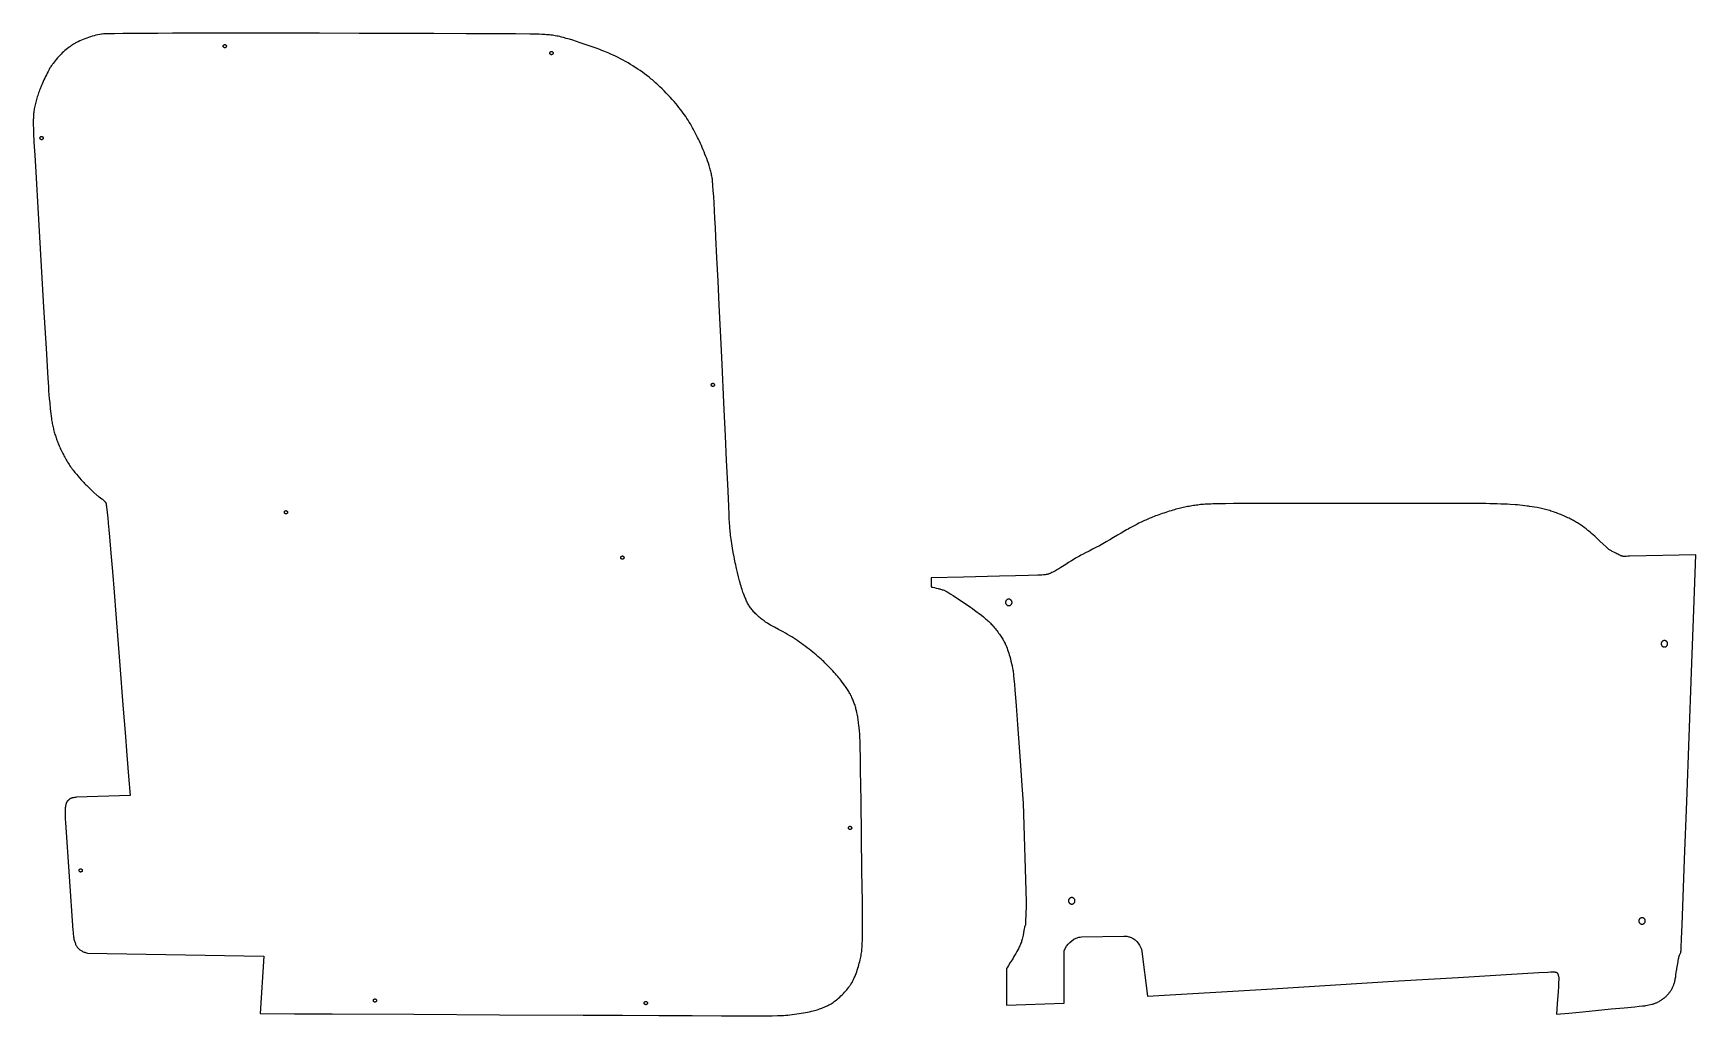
# Model space of a CAD drawing. Extents: x 100 to 8621, y -7991 to 8.
# Drawn here: x 5955 to 8022, y -6459 to -5238 of the extents above; entities that cross this region are included whole.
import ezdxf

# ---------------------------------------------------------------- set-up
doc = ezdxf.new("R2010")
doc.units = 0
doc.layers.add('Default_Layer', color=1, linetype='CONTINUOUS')

msp = doc.modelspace()

# ---------------------------------------------------------------- linework, layer by layer
at = {"layer": 'Default_Layer'}
for points in [[(5995.4, -6218.9), (6004.7, -6353.2), (6004.8, -6354.9), (6004.9, -6356.6), (6005.1, -6358.2), (6005.3, -6359.7), (6005.5, -6361.2), (6005.7, -6362.5), (6006, -6363.9), (6006.3, -6365.1), (6006.6, -6366.3), (6006.9, -6367.5), (6007.3, -6368.5), (6007.7, -6369.6), (6008.1, -6370.5), (6008.5, -6371.5), (6009, -6372.3), (6009.5, -6373.2), (6010.1, -6373.9), (6010.7, -6374.7), (6011.3, -6375.4), (6011.9, -6376), (6012.6, -6376.6), (6013.3, -6377.2), (6014.1, -6377.7), (6014.9, -6378.3), (6015.7, -6378.7), (6016.6, -6379.2), (6017.5, -6379.6), (6018.5, -6380), (6019.5, -6380.3), (6020.5, -6380.7), (6021.6, -6381), (6022.7, -6381.3), (6242, -6385.3), (6237.3, -6456.5), (6280.1, -6456.7), (6326.9, -6456.9), (6428.5, -6457.4), (6534.8, -6457.9), (6638.7, -6458.5), (6687.6, -6458.7), (6733.1, -6458.9), (6774.5, -6459.1), (6810.9, -6459.2), (6841.3, -6459.2), (6853.9, -6459.2), (6864.8, -6459.2), (6873.7, -6459.2), (6880.6, -6459.1), (6885.3, -6459.1), (6886.8, -6459), (6887.8, -6459), (6890.4, -6458.7), (6893.1, -6458.5), (6895.8, -6458.2), (6898.7, -6457.8), (6901.5, -6457.4), (6904.4, -6457), (6907.2, -6456.6), (6910, -6456.1), (6912.7, -6455.6), (6915.4, -6455.2), (6917.9, -6454.7), (6920.3, -6454.2), (6922.5, -6453.7), (6924.6, -6453.2), (6926.4, -6452.7), (6928.1, -6452.2), (6929.6, -6451.8), (6931.1, -6451.3), (6932.6, -6450.8), (6934.1, -6450.2), (6935.6, -6449.7), (6937, -6449.1), (6938.5, -6448.5), (6940, -6447.9), (6941.4, -6447.2), (6942.8, -6446.5), (6944.2, -6445.8), (6945.6, -6445.1), (6947, -6444.3), (6948.4, -6443.4), (6949.7, -6442.6), (6951, -6441.7), (6952.3, -6440.7), (6953.6, -6439.6), (6955, -6438.5), (6956.4, -6437.3), (6957.9, -6436), (6959.3, -6434.6), (6960.8, -6433.1), (6962.3, -6431.7), (6963.7, -6430.1), (6965.1, -6428.5), (6966.5, -6426.9), (6967.8, -6425.3), (6969.1, -6423.6), (6969.7, -6422.8), (6970.3, -6421.9), (6970.9, -6421.1), (6971.5, -6420.2), (6972, -6419.4), (6972.6, -6418.5), (6973.1, -6417.7), (6973.6, -6416.8), (6974.1, -6415.9), (6974.5, -6414.9), (6975, -6414), (6975.5, -6413), (6975.9, -6412), (6976.4, -6410.9), (6977.2, -6408.9), (6978.1, -6406.7), (6978.9, -6404.5), (6979.6, -6402.4), (6980.3, -6400.2), (6981, -6398), (6981.6, -6395.9), (6982.1, -6393.8), (6982.7, -6391.7), (6983.1, -6389.8), (6983.6, -6387.9), (6984, -6386.2), (6984.3, -6384.5), (6984.6, -6382.8), (6984.8, -6381.1), (6985.1, -6379.3), (6985.3, -6377.6), (6985.4, -6375.9), (6985.6, -6374.2), (6985.7, -6372.4), (6985.8, -6370.7), (6985.8, -6369), (6986, -6365.5), (6986.2, -6358.6), (6986.2, -6357.1), (6986.2, -6354.4), (6986.1, -6345.8), (6986, -6333.3), (6985.9, -6317.6), (6985.4, -6279.2), (6984.9, -6235.7), (6984.3, -6192.1), (6983.7, -6153.7), (6983.4, -6138), (6983.2, -6125.5), (6983, -6116.8), (6982.9, -6114.1), (6982.9, -6112.6), (6982.6, -6109), (6982.3, -6105.2), (6982, -6101.4), (6981.6, -6097.6), (6981.3, -6095.8), (6981.1, -6094), (6980.9, -6092.2), (6980.6, -6090.5), (6980.4, -6088.8), (6980.1, -6087.3), (6979.8, -6085.8), (6979.6, -6084.4), (6979, -6081.7), (6978.3, -6079), (6977.9, -6077.7), (6977.6, -6076.3), (6977.2, -6075), (6976.8, -6073.7), (6976.4, -6072.4), (6975.9, -6071.1), (6975.5, -6069.8), (6975, -6068.5), (6974.5, -6067.2), (6974, -6065.9), (6973.4, -6064.6), (6972.9, -6063.4), (6972.3, -6062.1), (6971.6, -6060.9), (6971, -6059.6), (6970.3, -6058.4), (6969.6, -6057.2), (6968.9, -6056), (6968.2, -6054.8), (6967.5, -6053.6), (6966.7, -6052.4), (6965.9, -6051.2), (6965.1, -6050), (6964.3, -6048.9), (6962.6, -6046.6), (6961, -6044.3), (6960, -6043.1), (6959, -6041.8), (6957.9, -6040.4), (6956.6, -6038.9), (6955.3, -6037.3), (6953.9, -6035.7), (6952.4, -6034), (6950.8, -6032.3), (6949.3, -6030.5), (6947.7, -6028.8), (6946, -6027.1), (6944.4, -6025.3), (6942.7, -6023.6), (6941.1, -6022), (6939.4, -6020.4), (6937.9, -6018.9), (6936.2, -6017.4), (6934.5, -6015.8), (6932.6, -6014.2), (6930.6, -6012.5), (6928.6, -6010.7), (6926.4, -6009), (6924.2, -6007.1), (6921.9, -6005.3), (6919.6, -6003.5), (6917.3, -6001.7), (6914.9, -5999.9), (6912.5, -5998.1), (6910.2, -5996.3), (6907.8, -5994.6), (6905.5, -5993), (6903.2, -5991.4), (6902, -5990.6), (6900.8, -5989.8), (6899.6, -5989), (6898.3, -5988.3), (6895.6, -5986.7), (6892.9, -5985.1), (6890.2, -5983.6), (6887.4, -5982), (6881.8, -5979), (6876.6, -5976.2), (6874.1, -5974.9), (6871.8, -5973.6), (6869.7, -5972.4), (6867.8, -5971.3), (6867, -5970.8), (6866.2, -5970.3), (6865.5, -5969.8), (6864.9, -5969.3), (6863.7, -5968.4), (6862.5, -5967.5), (6861.3, -5966.6), (6860.1, -5965.6), (6858.9, -5964.6), (6857.7, -5963.6), (6856.5, -5962.5), (6855.4, -5961.5), (6854.3, -5960.5), (6853.2, -5959.4), (6852.2, -5958.3), (6851.2, -5957.3), (6850.2, -5956.2), (6849.3, -5955.1), (6848.4, -5954), (6847.6, -5953), (6846.8, -5951.9), (6846, -5950.8), (6845.3, -5949.7), (6844.6, -5948.6), (6844, -5947.4), (6843.3, -5946.2), (6842.7, -5945.1), (6842.1, -5943.9), (6841.5, -5942.7), (6841, -5941.5), (6840.5, -5940.2), (6839.9, -5939), (6838.9, -5936.5), (6838, -5934.1), (6837.5, -5932.7), (6836.9, -5931.1), (6836.4, -5929.4), (6835.8, -5927.4), (6835.2, -5925.3), (6834.5, -5923.1), (6833.9, -5920.8), (6833.2, -5918.4), (6831.9, -5913.4), (6830.7, -5908.3), (6829.5, -5903.3), (6829, -5900.9), (6828.5, -5898.6), (6828, -5896.3), (6827.5, -5893.9), (6827, -5891.3), (6826.5, -5888.7), (6825.5, -5883.3), (6824.5, -5877.7), (6823.7, -5872.2), (6823.2, -5869.5), (6822.9, -5866.9), (6822.5, -5864.4), (6822.2, -5862), (6821.9, -5859.7), (6821.7, -5857.6), (6821.5, -5855.6), (6821.3, -5853.6), (6821.1, -5851.5), (6821, -5849.5), (6820.8, -5847.5), (6820.7, -5845.4), (6820.5, -5841.4), (6820.2, -5833.2), (6820.1, -5829.2), (6819.9, -5825.1), (6818.5, -5798.3), (6817.1, -5769.1), (6815.6, -5738.2), (6814.1, -5706.1), (6811.1, -5640.3), (6809.6, -5607.6), (6808.1, -5575.9), (6806.6, -5545.5), (6805.2, -5517.1), (6803.9, -5491.1), (6803.3, -5479.3), (6802.7, -5468.2), (6802.1, -5458), (6801.6, -5448.8), (6801.1, -5440.6), (6800.6, -5433.4), (6800.2, -5427.4), (6800, -5424.9), (6799.8, -5422.7), (6799.6, -5420.7), (6799.5, -5419.2), (6799.3, -5417.9), (6799.2, -5417), (6798.9, -5415.5), (6798.5, -5414.1), (6798.2, -5412.6), (6797.9, -5411.1), (6797.5, -5409.7), (6797.1, -5408.2), (6796.7, -5406.7), (6796.3, -5405.3), (6795.4, -5402.3), (6794.5, -5399.4), (6793.5, -5396.5), (6792.4, -5393.6), (6791.4, -5390.8), (6790.3, -5388), (6789.2, -5385.2), (6788, -5382.5), (6786.9, -5379.8), (6785.8, -5377.2), (6784.6, -5374.6), (6783.5, -5372.1), (6782.3, -5369.6), (6781.1, -5367.2), (6779.9, -5364.8), (6778.7, -5362.4), (6777.4, -5359.9), (6776.2, -5357.6), (6774.8, -5355.2), (6773.5, -5352.8), (6772.1, -5350.5), (6770.7, -5348.2), (6769.3, -5345.9), (6767.8, -5343.6), (6766.3, -5341.3), (6764.7, -5339.1), (6763.2, -5336.9), (6761.6, -5334.7), (6759.9, -5332.5), (6758, -5330.1), (6756, -5327.7), (6754, -5325.2), (6751.8, -5322.7), (6749.5, -5320), (6747.1, -5317.4), (6744.6, -5314.7), (6742.1, -5312.1), (6739.5, -5309.4), (6736.9, -5306.8), (6734.3, -5304.2), (6732.9, -5303), (6731.6, -5301.7), (6730.3, -5300.5), (6728.9, -5299.3), (6727.6, -5298.1), (6726.2, -5296.9), (6724.9, -5295.8), (6723.6, -5294.7), (6720.9, -5292.5), (6718.1, -5290.4), (6715.3, -5288.3), (6712.5, -5286.3), (6709.6, -5284.2), (6706.7, -5282.3), (6703.7, -5280.3), (6700.8, -5278.4), (6697.7, -5276.6), (6694.7, -5274.7), (6691.6, -5273), (6688.5, -5271.3), (6685.4, -5269.6), (6682.3, -5267.9), (6679.1, -5266.3), (6676, -5264.8), (6674.3, -5264), (6672.5, -5263.2), (6670.6, -5262.4), (6668.7, -5261.6), (6666.6, -5260.7), (6664.4, -5259.9), (6662.1, -5259), (6659.8, -5258.1), (6655, -5256.3), (6650.1, -5254.6), (6645.1, -5252.8), (6640.1, -5251.1), (6635.2, -5249.5), (6630.4, -5248), (6625.9, -5246.5), (6621.7, -5245.2), (6617.9, -5244.1), (6614.6, -5243.2), (6611.8, -5242.4), (6610.6, -5242.1), (6609.7, -5241.9), (6607.9, -5241.5), (6606.1, -5241.2), (6604.2, -5240.9), (6602.4, -5240.6), (6600.6, -5240.3), (6598.8, -5240.1), (6596.9, -5239.9), (6595.1, -5239.7), (6593.3, -5239.6), (6591.4, -5239.4), (6587.7, -5239.2), (6584, -5239), (6580.4, -5238.8), (6578, -5238.8), (6572.8, -5238.7), (6554.8, -5238.6), (6527.9, -5238.4), (6493.6, -5238.3), (6453.2, -5238.1), (6408.4, -5238), (6360.6, -5237.9), (6311.2, -5237.8), (6261.8, -5237.7), (6213.9, -5237.7), (6169, -5237.7), (6148.1, -5237.8), (6128.4, -5237.8), (6110.3, -5237.9), (6093.8, -5238), (6079.2, -5238.1), (6066.6, -5238.2), (6056.2, -5238.3), (6051.9, -5238.4), (6048.2, -5238.4), (6045.2, -5238.5), (6042.9, -5238.6), (6041.2, -5238.7), (6040.6, -5238.8), (6040.3, -5238.8), (6038, -5239.2), (6035.7, -5239.7), (6033.3, -5240.3), (6031, -5240.8), (6028.7, -5241.5), (6026.4, -5242.2), (6024.1, -5242.9), (6021.9, -5243.7), (6019.6, -5244.5), (6017.4, -5245.4), (6015.3, -5246.3), (6013.2, -5247.3), (6011.1, -5248.3), (6010.1, -5248.8), (6009.1, -5249.3), (6008.1, -5249.8), (6007.1, -5250.4), (6006.2, -5250.9), (6005.3, -5251.5), (6004.3, -5252.1), (6003.4, -5252.7), (6002.5, -5253.3), (6001.6, -5253.9), (6000.7, -5254.5), (5999.9, -5255.2), (5998.1, -5256.5), (5996.4, -5257.8), (5994.8, -5259.3), (5993.1, -5260.7), (5991.5, -5262.2), (5990, -5263.7), (5988.4, -5265.3), (5986.9, -5266.9), (5985.5, -5268.5), (5984, -5270.2), (5982.7, -5271.9), (5981.3, -5273.6), (5980, -5275.3), (5979.3, -5276.2), (5978.7, -5277.1), (5978.1, -5278), (5977.4, -5279), (5976.8, -5280), (5976.2, -5280.9), (5975, -5283), (5973.9, -5285.1), (5972.7, -5287.2), (5971.7, -5289.3), (5970.6, -5291.5), (5969.6, -5293.6), (5968.7, -5295.7), (5967.7, -5297.8), (5966.9, -5299.8), (5966.1, -5301.7), (5965.3, -5303.6), (5964, -5307), (5963.3, -5308.6), (5962.7, -5310.2), (5962.1, -5311.9), (5961.5, -5313.5), (5961, -5315.2), (5960.4, -5316.9), (5959.9, -5318.6), (5959.4, -5320.2), (5958.9, -5321.9), (5958.5, -5323.6), (5958, -5325.2), (5957.6, -5326.9), (5957.3, -5328.5), (5956.9, -5330.1), (5956.6, -5331.6), (5956.4, -5333.1), (5956.2, -5334.6), (5956, -5336.1), (5955.8, -5337.6), (5955.7, -5339.1), (5955.6, -5340.6), (5955.5, -5342.1), (5955.5, -5343.6), (5955.4, -5345.1), (5955.4, -5348.1), (5955.4, -5351.1), (5955.5, -5357.1), (5955.5, -5358.7), (5955.7, -5362), (5956.3, -5373.1), (5957.2, -5389.5), (5958.4, -5410.3), (5961.4, -5461.7), (5964.8, -5520.1), (5968.3, -5578.4), (5971.3, -5629.6), (5973.6, -5666.5), (5974.2, -5677.4), (5974.5, -5682.1), (5974.9, -5687.1), (5975.3, -5692.1), (5975.8, -5697), (5976, -5699.5), (5976.3, -5702), (5976.6, -5704.6), (5976.9, -5707.4), (5977.2, -5710.4), (5977.6, -5713.6), (5978, -5716.7), (5978.2, -5718.3), (5978.5, -5719.9), (5978.8, -5721.5), (5979, -5723.1), (5979.3, -5724.6), (5979.7, -5726.1), (5980, -5727.6), (5980.4, -5729), (5980.7, -5730.5), (5981.1, -5732), (5981.5, -5733.5), (5982, -5734.9), (5982.4, -5736.4), (5982.9, -5737.9), (5983.3, -5739.3), (5983.8, -5740.8), (5984.3, -5742.3), (5984.8, -5743.7), (5985.4, -5745.1), (5985.9, -5746.6), (5986.5, -5748), (5987.1, -5749.4), (5987.7, -5750.8), (5988.3, -5752.3), (5989, -5753.8), (5989.7, -5755.3), (5990.4, -5756.9), (5991.2, -5758.5), (5992, -5760.1), (5992.8, -5761.6), (5993.6, -5763.2), (5994.5, -5764.8), (5995.3, -5766.4), (5996.2, -5768), (5997.1, -5769.5), (5998, -5771), (5999, -5772.5), (5999.9, -5773.9), (6000.9, -5775.4), (6001.8, -5776.8), (6002.9, -5778.2), (6003.9, -5779.6), (6005, -5781), (6006.1, -5782.4), (6007.2, -5783.8), (6008.3, -5785.2), (6009.4, -5786.5), (6010.6, -5787.8), (6012.8, -5790.4), (6015, -5792.8), (6017, -5795.1), (6018.1, -5796.3), (6019.2, -5797.4), (6020.3, -5798.6), (6021.5, -5799.7), (6023.9, -5802.1), (6026.3, -5804.3), (6028.6, -5806.5), (6030.7, -5808.5), (6034.3, -5811.8), (6035, -5812.4), (6035.7, -5813), (6036.5, -5813.6), (6037.3, -5814.2), (6039, -5815.4), (6040.6, -5816.5), (6041.4, -5817.1), (6042.1, -5817.7), (6042.9, -5818.4), (6043.6, -5819), (6043.9, -5819.4), (6044.2, -5819.7), (6044.5, -5820.1), (6044.8, -5820.5), (6045.1, -5820.9), (6045.3, -5821.3), (6045.6, -5821.7), (6045.8, -5822.1), (6045.9, -5822.3), (6045.9, -5822.5), (6046.1, -5823.2), (6046.2, -5824.3), (6046.4, -5825.6), (6046.6, -5827.3), (6046.8, -5829.3), (6047.4, -5834.1), (6047.9, -5840), (6048.6, -5847), (6049.3, -5854.9), (6050.1, -5863.8), (6051.8, -5884), (6053.7, -5907.1), (6055.8, -5932.7), (6057.9, -5960), (6062.6, -6018.4), (6067.3, -6078.1), (6069.6, -6107.2), (6071.8, -6135.1), (6073.9, -6161.3), (6075.9, -6185.3), (6009, -6187.5), (6007.7, -6187.7), (6006.5, -6187.9), (6005.3, -6188.1), (6004.2, -6188.4), (6003.7, -6188.5), (6003.2, -6188.7), (6002.7, -6188.9), (6002.3, -6189.1), (6001.8, -6189.2), (6001.4, -6189.5), (6001, -6189.7), (6000.6, -6189.9), (6000.2, -6190.2), (5999.9, -6190.4), (5999.5, -6190.7), (5999.2, -6191), (5998.9, -6191.3), (5998.6, -6191.6), (5998.3, -6191.9), (5998, -6192.2), (5997.7, -6192.6), (5997.5, -6192.9), (5997.3, -6193.3), (5997, -6193.7), (5996.8, -6194.1), (5996.6, -6194.5), (5996.5, -6194.9), (5996.3, -6195.4), (5996.1, -6195.8), (5996, -6196.3), (5995.7, -6197.3), (5995.5, -6198.4), (5995.3, -6199.5), (5995.2, -6200.7), (5995.1, -6202), (5995, -6203.3), (5994.9, -6204.8), (5994.9, -6206.2), (5994.9, -6207.8), (5995, -6209.4), (5995, -6211.2), (5995.2, -6214.8), (5995.4, -6218.9)], [(6195.5, -5253.8), (6195.5, -5254), (6195.4, -5254.2), (6195.4, -5254.4), (6195.3, -5254.6), (6195.2, -5254.8), (6195.1, -5254.9), (6195, -5255.1), (6194.9, -5255.2), (6194.8, -5255.3), (6194.6, -5255.5), (6194.4, -5255.6), (6194.3, -5255.6), (6194.1, -5255.7), (6193.9, -5255.8), (6193.7, -5255.8), (6193.5, -5255.8), (6193.3, -5255.8), (6193.1, -5255.8), (6192.9, -5255.7), (6192.7, -5255.6), (6192.5, -5255.6), (6192.4, -5255.5), (6192.2, -5255.3), (6192.1, -5255.2), (6191.9, -5255.1), (6191.8, -5254.9), (6191.7, -5254.8), (6191.6, -5254.6), (6191.6, -5254.4), (6191.5, -5254.2), (6191.5, -5254), (6191.5, -5253.8), (6191.5, -5253.6), (6191.5, -5253.4), (6191.6, -5253.2), (6191.6, -5253), (6191.7, -5252.8), (6191.8, -5252.7), (6191.9, -5252.5), (6192.1, -5252.4), (6192.2, -5252.3), (6192.4, -5252.1), (6192.5, -5252), (6192.7, -5252), (6192.9, -5251.9), (6193.1, -5251.8), (6193.3, -5251.8), (6193.5, -5251.8), (6193.7, -5251.8), (6193.9, -5251.8), (6194.1, -5251.9), (6194.3, -5252), (6194.4, -5252), (6194.6, -5252.1), (6194.8, -5252.3), (6194.9, -5252.4), (6195, -5252.5), (6195.1, -5252.7), (6195.2, -5252.8), (6195.3, -5253), (6195.4, -5253.2), (6195.4, -5253.4), (6195.5, -5253.6), (6195.5, -5253.8)], [(6195.5, -5253.8), (6195.5, -5254), (6195.4, -5254.2), (6195.4, -5254.4), (6195.3, -5254.6), (6195.2, -5254.8), (6195.1, -5254.9), (6195, -5255.1), (6194.9, -5255.2), (6194.8, -5255.3), (6194.6, -5255.5), (6194.4, -5255.6), (6194.3, -5255.6), (6194.1, -5255.7), (6193.9, -5255.8), (6193.7, -5255.8), (6193.5, -5255.8), (6193.3, -5255.8), (6193.1, -5255.8), (6192.9, -5255.7), (6192.7, -5255.6), (6192.5, -5255.6), (6192.4, -5255.5), (6192.2, -5255.3), (6192.1, -5255.2), (6191.9, -5255.1), (6191.8, -5254.9), (6191.7, -5254.8), (6191.6, -5254.6), (6191.6, -5254.4), (6191.5, -5254.2), (6191.5, -5254), (6191.5, -5253.8), (6191.5, -5253.6), (6191.5, -5253.4), (6191.6, -5253.2), (6191.6, -5253), (6191.7, -5252.8), (6191.8, -5252.7), (6191.9, -5252.5), (6192.1, -5252.4), (6192.2, -5252.3), (6192.4, -5252.1), (6192.5, -5252), (6192.7, -5252), (6192.9, -5251.9), (6193.1, -5251.8), (6193.3, -5251.8), (6193.5, -5251.8), (6193.7, -5251.8), (6193.9, -5251.8), (6194.1, -5251.9), (6194.3, -5252), (6194.4, -5252), (6194.6, -5252.1), (6194.8, -5252.3), (6194.9, -5252.4), (6195, -5252.5), (6195.1, -5252.7), (6195.2, -5252.8), (6195.3, -5253), (6195.4, -5253.2), (6195.4, -5253.4), (6195.5, -5253.6), (6195.5, -5253.8)], [(6195.5, -5253.8), (6195.5, -5254), (6195.4, -5254.2), (6195.4, -5254.4), (6195.3, -5254.6), (6195.2, -5254.8), (6195.1, -5254.9), (6195, -5255.1), (6194.9, -5255.2), (6194.8, -5255.3), (6194.6, -5255.5), (6194.4, -5255.6), (6194.3, -5255.6), (6194.1, -5255.7), (6193.9, -5255.8), (6193.7, -5255.8), (6193.5, -5255.8), (6193.3, -5255.8), (6193.1, -5255.8), (6192.9, -5255.7), (6192.7, -5255.6), (6192.5, -5255.6), (6192.4, -5255.5), (6192.2, -5255.3), (6192.1, -5255.2), (6191.9, -5255.1), (6191.8, -5254.9), (6191.7, -5254.8), (6191.6, -5254.6), (6191.6, -5254.4), (6191.5, -5254.2), (6191.5, -5254), (6191.5, -5253.8), (6191.5, -5253.6), (6191.5, -5253.4), (6191.6, -5253.2), (6191.6, -5253), (6191.7, -5252.8), (6191.8, -5252.7), (6191.9, -5252.5), (6192.1, -5252.4), (6192.2, -5252.3), (6192.4, -5252.1), (6192.5, -5252), (6192.7, -5252), (6192.9, -5251.9), (6193.1, -5251.8), (6193.3, -5251.8), (6193.5, -5251.8), (6193.7, -5251.8), (6193.9, -5251.8), (6194.1, -5251.9), (6194.3, -5252), (6194.4, -5252), (6194.6, -5252.1), (6194.8, -5252.3), (6194.9, -5252.4), (6195, -5252.5), (6195.1, -5252.7), (6195.2, -5252.8), (6195.3, -5253), (6195.4, -5253.2), (6195.4, -5253.4), (6195.5, -5253.6), (6195.5, -5253.8)], [(6601.5, -5262.4), (6601.5, -5262.6), (6601.4, -5262.8), (6601.4, -5263), (6601.3, -5263.2), (6601.2, -5263.4), (6601.1, -5263.5), (6601, -5263.7), (6600.9, -5263.8), (6600.7, -5263.9), (6600.6, -5264.1), (6600.4, -5264.2), (6600.2, -5264.2), (6600.1, -5264.3), (6599.9, -5264.4), (6599.7, -5264.4), (6599.5, -5264.4), (6599.3, -5264.4), (6599.1, -5264.4), (6598.9, -5264.3), (6598.7, -5264.2), (6598.5, -5264.2), (6598.3, -5264.1), (6598.2, -5263.9), (6598, -5263.8), (6597.9, -5263.7), (6597.8, -5263.5), (6597.7, -5263.4), (6597.6, -5263.2), (6597.6, -5263), (6597.5, -5262.8), (6597.5, -5262.6), (6597.5, -5262.4), (6597.5, -5262.2), (6597.5, -5262), (6597.6, -5261.8), (6597.6, -5261.6), (6597.7, -5261.4), (6597.8, -5261.3), (6597.9, -5261.1), (6598, -5261), (6598.2, -5260.9), (6598.3, -5260.7), (6598.5, -5260.6), (6598.7, -5260.6), (6598.9, -5260.5), (6599.1, -5260.4), (6599.3, -5260.4), (6599.5, -5260.4), (6599.7, -5260.4), (6599.9, -5260.4), (6600.1, -5260.5), (6600.2, -5260.6), (6600.4, -5260.6), (6600.6, -5260.7), (6600.7, -5260.9), (6600.9, -5261), (6601, -5261.1), (6601.1, -5261.3), (6601.2, -5261.4), (6601.3, -5261.6), (6601.4, -5261.8), (6601.4, -5262), (6601.5, -5262.2), (6601.5, -5262.4)], [(6601.5, -5262.4), (6601.5, -5262.6), (6601.4, -5262.8), (6601.4, -5263), (6601.3, -5263.2), (6601.2, -5263.4), (6601.1, -5263.5), (6601, -5263.7), (6600.9, -5263.8), (6600.7, -5263.9), (6600.6, -5264.1), (6600.4, -5264.2), (6600.2, -5264.2), (6600.1, -5264.3), (6599.9, -5264.4), (6599.7, -5264.4), (6599.5, -5264.4), (6599.3, -5264.4), (6599.1, -5264.4), (6598.9, -5264.3), (6598.7, -5264.2), (6598.5, -5264.2), (6598.3, -5264.1), (6598.2, -5263.9), (6598, -5263.8), (6597.9, -5263.7), (6597.8, -5263.5), (6597.7, -5263.4), (6597.6, -5263.2), (6597.6, -5263), (6597.5, -5262.8), (6597.5, -5262.6), (6597.5, -5262.4), (6597.5, -5262.2), (6597.5, -5262), (6597.6, -5261.8), (6597.6, -5261.6), (6597.7, -5261.4), (6597.8, -5261.3), (6597.9, -5261.1), (6598, -5261), (6598.2, -5260.9), (6598.3, -5260.7), (6598.5, -5260.6), (6598.7, -5260.6), (6598.9, -5260.5), (6599.1, -5260.4), (6599.3, -5260.4), (6599.5, -5260.4), (6599.7, -5260.4), (6599.9, -5260.4), (6600.1, -5260.5), (6600.2, -5260.6), (6600.4, -5260.6), (6600.6, -5260.7), (6600.7, -5260.9), (6600.9, -5261), (6601, -5261.1), (6601.1, -5261.3), (6601.2, -5261.4), (6601.3, -5261.6), (6601.4, -5261.8), (6601.4, -5262), (6601.5, -5262.2), (6601.5, -5262.4)], [(6601.5, -5262.4), (6601.5, -5262.6), (6601.4, -5262.8), (6601.4, -5263), (6601.3, -5263.2), (6601.2, -5263.4), (6601.1, -5263.5), (6601, -5263.7), (6600.9, -5263.8), (6600.7, -5263.9), (6600.6, -5264.1), (6600.4, -5264.2), (6600.2, -5264.2), (6600.1, -5264.3), (6599.9, -5264.4), (6599.7, -5264.4), (6599.5, -5264.4), (6599.3, -5264.4), (6599.1, -5264.4), (6598.9, -5264.3), (6598.7, -5264.2), (6598.5, -5264.2), (6598.3, -5264.1), (6598.2, -5263.9), (6598, -5263.8), (6597.9, -5263.7), (6597.8, -5263.5), (6597.7, -5263.4), (6597.6, -5263.2), (6597.6, -5263), (6597.5, -5262.8), (6597.5, -5262.6), (6597.5, -5262.4), (6597.5, -5262.2), (6597.5, -5262), (6597.6, -5261.8), (6597.6, -5261.6), (6597.7, -5261.4), (6597.8, -5261.3), (6597.9, -5261.1), (6598, -5261), (6598.2, -5260.9), (6598.3, -5260.7), (6598.5, -5260.6), (6598.7, -5260.6), (6598.9, -5260.5), (6599.1, -5260.4), (6599.3, -5260.4), (6599.5, -5260.4), (6599.7, -5260.4), (6599.9, -5260.4), (6600.1, -5260.5), (6600.2, -5260.6), (6600.4, -5260.6), (6600.6, -5260.7), (6600.7, -5260.9), (6600.9, -5261), (6601, -5261.1), (6601.1, -5261.3), (6601.2, -5261.4), (6601.3, -5261.6), (6601.4, -5261.8), (6601.4, -5262), (6601.5, -5262.2), (6601.5, -5262.4)], [(5967.7, -5368.1), (5967.7, -5368.3), (5967.7, -5368.5), (5967.6, -5368.7), (5967.6, -5368.9), (5967.5, -5369.1), (5967.4, -5369.2), (5967.3, -5369.4), (5967.1, -5369.5), (5967, -5369.6), (5966.8, -5369.8), (5966.7, -5369.9), (5966.5, -5369.9), (5966.3, -5370), (5966.1, -5370.1), (5965.9, -5370.1), (5965.7, -5370.1), (5965.5, -5370.1), (5965.3, -5370.1), (5965.1, -5370), (5964.9, -5369.9), (5964.8, -5369.9), (5964.6, -5369.8), (5964.4, -5369.6), (5964.3, -5369.5), (5964.2, -5369.4), (5964.1, -5369.2), (5964, -5369.1), (5963.9, -5368.9), (5963.8, -5368.7), (5963.8, -5368.5), (5963.7, -5368.3), (5963.7, -5368.1), (5963.7, -5367.9), (5963.8, -5367.7), (5963.8, -5367.5), (5963.9, -5367.3), (5964, -5367.1), (5964.1, -5367), (5964.2, -5366.8), (5964.3, -5366.7), (5964.4, -5366.6), (5964.6, -5366.4), (5964.8, -5366.3), (5964.9, -5366.3), (5965.1, -5366.2), (5965.3, -5366.1), (5965.5, -5366.1), (5965.7, -5366.1), (5965.9, -5366.1), (5966.1, -5366.1), (5966.3, -5366.2), (5966.5, -5366.3), (5966.7, -5366.3), (5966.8, -5366.4), (5967, -5366.6), (5967.1, -5366.7), (5967.3, -5366.8), (5967.4, -5367), (5967.5, -5367.1), (5967.6, -5367.3), (5967.6, -5367.5), (5967.7, -5367.7), (5967.7, -5367.9), (5967.7, -5368.1)], [(6802.1, -5674.9), (6802.1, -5675.1), (6802, -5675.3), (6802, -5675.5), (6801.9, -5675.7), (6801.8, -5675.8), (6801.7, -5676), (6801.6, -5676.2), (6801.5, -5676.3), (6801.3, -5676.4), (6801.2, -5676.6), (6801, -5676.7), (6800.8, -5676.7), (6800.7, -5676.8), (6800.5, -5676.9), (6800.3, -5676.9), (6800.1, -5676.9), (6799.9, -5676.9), (6799.7, -5676.9), (6799.5, -5676.8), (6799.3, -5676.7), (6799.1, -5676.7), (6798.9, -5676.6), (6798.8, -5676.4), (6798.6, -5676.3), (6798.5, -5676.2), (6798.4, -5676), (6798.3, -5675.8), (6798.2, -5675.7), (6798.2, -5675.5), (6798.1, -5675.3), (6798.1, -5675.1), (6798.1, -5674.9), (6798.1, -5674.7), (6798.1, -5674.5), (6798.2, -5674.3), (6798.2, -5674.1), (6798.3, -5673.9), (6798.4, -5673.8), (6798.5, -5673.6), (6798.6, -5673.5), (6798.8, -5673.3), (6798.9, -5673.2), (6799.1, -5673.1), (6799.3, -5673), (6799.5, -5673), (6799.7, -5672.9), (6799.9, -5672.9), (6800.1, -5672.9), (6800.3, -5672.9), (6800.5, -5672.9), (6800.7, -5673), (6800.8, -5673), (6801, -5673.1), (6801.2, -5673.2), (6801.3, -5673.3), (6801.5, -5673.5), (6801.6, -5673.6), (6801.7, -5673.8), (6801.8, -5673.9), (6801.9, -5674.1), (6802, -5674.3), (6802, -5674.5), (6802.1, -5674.7), (6802.1, -5674.9)], [(6271.5, -5833.2), (6271.5, -5833.4), (6271.4, -5833.6), (6271.4, -5833.8), (6271.3, -5834), (6271.2, -5834.2), (6271.1, -5834.3), (6271, -5834.5), (6270.9, -5834.6), (6270.7, -5834.8), (6270.6, -5834.9), (6270.4, -5835), (6270.2, -5835.1), (6270.1, -5835.1), (6269.9, -5835.2), (6269.7, -5835.2), (6269.5, -5835.2), (6269.3, -5835.2), (6269.1, -5835.2), (6268.9, -5835.1), (6268.7, -5835.1), (6268.5, -5835), (6268.3, -5834.9), (6268.2, -5834.8), (6268, -5834.6), (6267.9, -5834.5), (6267.8, -5834.3), (6267.7, -5834.2), (6267.6, -5834), (6267.6, -5833.8), (6267.5, -5833.6), (6267.5, -5833.4), (6267.5, -5833.2), (6267.5, -5833), (6267.5, -5832.8), (6267.6, -5832.6), (6267.6, -5832.4), (6267.7, -5832.3), (6267.8, -5832.1), (6267.9, -5831.9), (6268, -5831.8), (6268.2, -5831.7), (6268.3, -5831.6), (6268.5, -5831.5), (6268.7, -5831.4), (6268.9, -5831.3), (6269.1, -5831.3), (6269.3, -5831.2), (6269.5, -5831.2), (6269.7, -5831.2), (6269.9, -5831.3), (6270.1, -5831.3), (6270.2, -5831.4), (6270.4, -5831.5), (6270.6, -5831.6), (6270.7, -5831.7), (6270.9, -5831.8), (6271, -5831.9), (6271.1, -5832.1), (6271.2, -5832.3), (6271.3, -5832.4), (6271.4, -5832.6), (6271.4, -5832.8), (6271.5, -5833), (6271.5, -5833.2)], [(6689.7, -5889.6), (6689.7, -5889.8), (6689.6, -5890), (6689.6, -5890.2), (6689.5, -5890.4), (6689.4, -5890.6), (6689.3, -5890.8), (6689.2, -5890.9), (6689.1, -5891), (6688.9, -5891.2), (6688.8, -5891.3), (6688.6, -5891.4), (6688.4, -5891.5), (6688.3, -5891.5), (6688.1, -5891.6), (6687.9, -5891.6), (6687.7, -5891.6), (6687.5, -5891.6), (6687.3, -5891.6), (6687.1, -5891.5), (6686.9, -5891.5), (6686.7, -5891.4), (6686.5, -5891.3), (6686.4, -5891.2), (6686.2, -5891), (6686.1, -5890.9), (6686, -5890.8), (6685.9, -5890.6), (6685.8, -5890.4), (6685.8, -5890.2), (6685.7, -5890), (6685.7, -5889.8), (6685.7, -5889.6), (6685.7, -5889.4), (6685.7, -5889.2), (6685.8, -5889), (6685.8, -5888.9), (6685.9, -5888.7), (6686, -5888.5), (6686.1, -5888.4), (6686.2, -5888.2), (6686.4, -5888.1), (6686.5, -5888), (6686.7, -5887.9), (6686.9, -5887.8), (6687.1, -5887.7), (6687.3, -5887.7), (6687.5, -5887.6), (6687.7, -5887.6), (6687.9, -5887.6), (6688.1, -5887.7), (6688.3, -5887.7), (6688.4, -5887.8), (6688.6, -5887.9), (6688.8, -5888), (6688.9, -5888.1), (6689.1, -5888.2), (6689.2, -5888.4), (6689.3, -5888.5), (6689.4, -5888.7), (6689.5, -5888.9), (6689.6, -5889), (6689.6, -5889.2), (6689.7, -5889.4), (6689.7, -5889.6)], [(7171.9, -5945.3), (7171.9, -5944.9), (7171.8, -5944.5), (7171.7, -5944.1), (7171.6, -5943.7), (7171.4, -5943.4), (7171.2, -5943.1), (7171, -5942.8), (7170.7, -5942.5), (7170.5, -5942.2), (7170.2, -5942), (7169.8, -5941.8), (7169.5, -5941.6), (7169.1, -5941.5), (7168.7, -5941.4), (7168.3, -5941.3), (7167.9, -5941.3), (7167.5, -5941.3), (7167.1, -5941.4), (7166.7, -5941.5), (7166.4, -5941.6), (7166, -5941.8), (7165.7, -5942), (7165.4, -5942.2), (7165.1, -5942.5), (7164.8, -5942.8), (7164.6, -5943.1), (7164.4, -5943.4), (7164.2, -5943.7), (7164.1, -5944.1), (7164, -5944.5), (7163.9, -5944.9), (7163.9, -5945.3), (7163.9, -5945.7), (7164, -5946.1), (7164.1, -5946.5), (7164.2, -5946.9), (7164.4, -5947.2), (7164.6, -5947.5), (7164.8, -5947.8), (7165.1, -5948.1), (7165.4, -5948.4), (7165.7, -5948.6), (7166, -5948.8), (7166.4, -5949), (7166.7, -5949.1), (7167.1, -5949.2), (7167.5, -5949.3), (7167.9, -5949.3), (7168.3, -5949.3), (7168.7, -5949.2), (7169.1, -5949.1), (7169.5, -5949), (7169.8, -5948.8), (7170.2, -5948.6), (7170.5, -5948.4), (7170.7, -5948.1), (7171, -5947.8), (7171.2, -5947.5), (7171.4, -5947.2), (7171.6, -5946.9), (7171.7, -5946.5), (7171.8, -5946.1), (7171.9, -5945.7), (7171.9, -5945.3)], [(7986.8, -5996.8), (7986.8, -5996.3), (7986.7, -5995.9), (7986.6, -5995.6), (7986.5, -5995.2), (7986.3, -5994.8), (7986.1, -5994.5), (7985.9, -5994.2), (7985.6, -5993.9), (7985.3, -5993.7), (7985, -5993.4), (7984.7, -5993.2), (7984.4, -5993.1), (7984, -5992.9), (7983.6, -5992.8), (7983.2, -5992.8), (7982.8, -5992.8), (7982.4, -5992.8), (7982, -5992.8), (7981.6, -5992.9), (7981.2, -5993.1), (7980.9, -5993.2), (7980.6, -5993.4), (7980.3, -5993.7), (7980, -5993.9), (7979.7, -5994.2), (7979.5, -5994.5), (7979.3, -5994.8), (7979.1, -5995.2), (7979, -5995.6), (7978.9, -5995.9), (7978.8, -5996.3), (7978.8, -5996.8), (7978.8, -5997.2), (7978.9, -5997.6), (7979, -5997.9), (7979.1, -5998.3), (7979.3, -5998.7), (7979.5, -5999), (7979.7, -5999.3), (7980, -5999.6), (7980.3, -5999.8), (7980.6, -6000.1), (7980.9, -6000.3), (7981.2, -6000.4), (7981.6, -6000.6), (7982, -6000.7), (7982.4, -6000.7), (7982.8, -6000.8), (7983.2, -6000.7), (7983.6, -6000.7), (7984, -6000.6), (7984.4, -6000.4), (7984.7, -6000.3), (7985, -6000.1), (7985.3, -5999.8), (7985.6, -5999.6), (7985.9, -5999.3), (7986.1, -5999), (7986.3, -5998.7), (7986.5, -5998.3), (7986.6, -5997.9), (7986.7, -5997.6), (7986.8, -5997.2), (7986.8, -5996.8)], [(6972.7, -6225.7), (6972.7, -6225.9), (6972.6, -6226.1), (6972.6, -6226.3), (6972.5, -6226.5), (6972.4, -6226.6), (6972.3, -6226.8), (6972.2, -6226.9), (6972.1, -6227.1), (6971.9, -6227.2), (6971.8, -6227.3), (6971.6, -6227.4), (6971.4, -6227.5), (6971.3, -6227.6), (6971.1, -6227.6), (6970.9, -6227.7), (6970.7, -6227.7), (6970.5, -6227.7), (6970.3, -6227.6), (6970.1, -6227.6), (6969.9, -6227.5), (6969.7, -6227.4), (6969.5, -6227.3), (6969.4, -6227.2), (6969.2, -6227.1), (6969.1, -6226.9), (6969, -6226.8), (6968.9, -6226.6), (6968.8, -6226.5), (6968.8, -6226.3), (6968.7, -6226.1), (6968.7, -6225.9), (6968.7, -6225.7), (6968.7, -6225.5), (6968.7, -6225.3), (6968.8, -6225.1), (6968.8, -6224.9), (6968.9, -6224.7), (6969, -6224.6), (6969.1, -6224.4), (6969.2, -6224.3), (6969.4, -6224.1), (6969.5, -6224), (6969.7, -6223.9), (6969.9, -6223.8), (6970.1, -6223.8), (6970.3, -6223.7), (6970.5, -6223.7), (6970.7, -6223.7), (6970.9, -6223.7), (6971.1, -6223.7), (6971.3, -6223.8), (6971.4, -6223.8), (6971.6, -6223.9), (6971.8, -6224), (6971.9, -6224.1), (6972.1, -6224.3), (6972.2, -6224.4), (6972.3, -6224.6), (6972.4, -6224.7), (6972.5, -6224.9), (6972.6, -6225.1), (6972.6, -6225.3), (6972.7, -6225.5), (6972.7, -6225.7)], [(6016.3, -6278.6), (6016.3, -6278.8), (6016.3, -6279), (6016.3, -6279.2), (6016.2, -6279.4), (6016.1, -6279.5), (6016, -6279.7), (6015.9, -6279.9), (6015.8, -6280), (6015.6, -6280.1), (6015.5, -6280.2), (6015.3, -6280.3), (6015.1, -6280.4), (6014.9, -6280.5), (6014.7, -6280.5), (6014.5, -6280.6), (6014.3, -6280.6), (6014.1, -6280.6), (6013.9, -6280.5), (6013.7, -6280.5), (6013.6, -6280.4), (6013.4, -6280.3), (6013.2, -6280.2), (6013.1, -6280.1), (6012.9, -6280), (6012.8, -6279.9), (6012.7, -6279.7), (6012.6, -6279.5), (6012.5, -6279.4), (6012.4, -6279.2), (6012.4, -6279), (6012.4, -6278.8), (6012.3, -6278.6), (6012.4, -6278.4), (6012.4, -6278.2), (6012.4, -6278), (6012.5, -6277.8), (6012.6, -6277.6), (6012.7, -6277.5), (6012.8, -6277.3), (6012.9, -6277.2), (6013.1, -6277), (6013.2, -6276.9), (6013.4, -6276.8), (6013.6, -6276.7), (6013.7, -6276.7), (6013.9, -6276.6), (6014.1, -6276.6), (6014.3, -6276.6), (6014.5, -6276.6), (6014.7, -6276.6), (6014.9, -6276.7), (6015.1, -6276.7), (6015.3, -6276.8), (6015.5, -6276.9), (6015.6, -6277), (6015.8, -6277.2), (6015.9, -6277.3), (6016, -6277.5), (6016.1, -6277.6), (6016.2, -6277.8), (6016.3, -6278), (6016.3, -6278.2), (6016.3, -6278.4), (6016.3, -6278.6)], [(7250.1, -6316.3), (7250.1, -6315.9), (7250.1, -6315.5), (7250, -6315.2), (7249.8, -6314.8), (7249.7, -6314.4), (7249.5, -6314.1), (7249.2, -6313.8), (7249, -6313.5), (7248.7, -6313.3), (7248.4, -6313), (7248, -6312.8), (7247.7, -6312.7), (7247.3, -6312.5), (7246.9, -6312.4), (7246.5, -6312.4), (7246.1, -6312.3), (7245.7, -6312.4), (7245.3, -6312.4), (7244.9, -6312.5), (7244.6, -6312.7), (7244.2, -6312.8), (7243.9, -6313), (7243.6, -6313.3), (7243.3, -6313.5), (7243.1, -6313.8), (7242.8, -6314.1), (7242.6, -6314.4), (7242.5, -6314.8), (7242.3, -6315.2), (7242.2, -6315.5), (7242.2, -6315.9), (7242.1, -6316.3), (7242.2, -6316.8), (7242.2, -6317.2), (7242.3, -6317.5), (7242.5, -6317.9), (7242.6, -6318.3), (7242.8, -6318.6), (7243.1, -6318.9), (7243.3, -6319.2), (7243.6, -6319.4), (7243.9, -6319.7), (7244.2, -6319.9), (7244.6, -6320), (7244.9, -6320.2), (7245.3, -6320.3), (7245.7, -6320.3), (7246.1, -6320.3), (7246.5, -6320.3), (7246.9, -6320.3), (7247.3, -6320.2), (7247.7, -6320), (7248, -6319.9), (7248.4, -6319.7), (7248.7, -6319.4), (7249, -6319.2), (7249.2, -6318.9), (7249.5, -6318.6), (7249.7, -6318.3), (7249.8, -6317.9), (7250, -6317.5), (7250.1, -6317.2), (7250.1, -6316.8), (7250.1, -6316.3)], [(7959, -6341.3), (7958.9, -6340.9), (7958.9, -6340.5), (7958.8, -6340.1), (7958.7, -6339.8), (7958.5, -6339.4), (7958.3, -6339.1), (7958.1, -6338.8), (7957.8, -6338.5), (7957.5, -6338.3), (7957.2, -6338), (7956.9, -6337.8), (7956.5, -6337.7), (7956.2, -6337.5), (7955.8, -6337.4), (7955.4, -6337.4), (7955, -6337.3), (7954.6, -6337.4), (7954.2, -6337.4), (7953.8, -6337.5), (7953.4, -6337.7), (7953.1, -6337.8), (7952.7, -6338), (7952.4, -6338.3), (7952.1, -6338.5), (7951.9, -6338.8), (7951.7, -6339.1), (7951.5, -6339.4), (7951.3, -6339.8), (7951.1, -6340.1), (7951, -6340.5), (7951, -6340.9), (7951, -6341.3), (7951, -6341.7), (7951, -6342.1), (7951.1, -6342.5), (7951.3, -6342.9), (7951.5, -6343.2), (7951.7, -6343.6), (7951.9, -6343.9), (7952.1, -6344.2), (7952.4, -6344.4), (7952.7, -6344.7), (7953.1, -6344.9), (7953.4, -6345), (7953.8, -6345.2), (7954.2, -6345.3), (7954.6, -6345.3), (7955, -6345.3), (7955.4, -6345.3), (7955.8, -6345.3), (7956.2, -6345.2), (7956.5, -6345), (7956.9, -6344.9), (7957.2, -6344.7), (7957.5, -6344.4), (7957.8, -6344.2), (7958.1, -6343.9), (7958.3, -6343.6), (7958.5, -6343.2), (7958.7, -6342.9), (7958.8, -6342.5), (7958.9, -6342.1), (7958.9, -6341.7), (7959, -6341.3)], [(6382.1, -6440.3), (6382.1, -6440.5), (6382, -6440.7), (6382, -6440.9), (6381.9, -6441.1), (6381.8, -6441.2), (6381.7, -6441.4), (6381.6, -6441.6), (6381.5, -6441.7), (6381.3, -6441.8), (6381.2, -6442), (6381, -6442.1), (6380.8, -6442.1), (6380.7, -6442.2), (6380.5, -6442.3), (6380.3, -6442.3), (6380.1, -6442.3), (6379.9, -6442.3), (6379.7, -6442.3), (6379.5, -6442.2), (6379.3, -6442.1), (6379.1, -6442.1), (6378.9, -6442), (6378.8, -6441.8), (6378.6, -6441.7), (6378.5, -6441.6), (6378.4, -6441.4), (6378.3, -6441.2), (6378.2, -6441.1), (6378.2, -6440.9), (6378.1, -6440.7), (6378.1, -6440.5), (6378.1, -6440.3), (6378.1, -6440.1), (6378.1, -6439.9), (6378.2, -6439.7), (6378.2, -6439.5), (6378.3, -6439.3), (6378.4, -6439.2), (6378.5, -6439), (6378.6, -6438.9), (6378.8, -6438.7), (6378.9, -6438.6), (6379.1, -6438.5), (6379.3, -6438.4), (6379.5, -6438.4), (6379.7, -6438.3), (6379.9, -6438.3), (6380.1, -6438.3), (6380.3, -6438.3), (6380.5, -6438.3), (6380.7, -6438.4), (6380.8, -6438.4), (6381, -6438.5), (6381.2, -6438.6), (6381.3, -6438.7), (6381.5, -6438.9), (6381.6, -6439), (6381.7, -6439.2), (6381.8, -6439.3), (6381.9, -6439.5), (6382, -6439.7), (6382, -6439.9), (6382.1, -6440.1), (6382.1, -6440.3)], [(6718.8, -6443.5), (6718.8, -6443.7), (6718.7, -6443.9), (6718.7, -6444.1), (6718.6, -6444.2), (6718.5, -6444.4), (6718.4, -6444.6), (6718.3, -6444.7), (6718.2, -6444.9), (6718, -6445), (6717.9, -6445.1), (6717.7, -6445.2), (6717.5, -6445.3), (6717.4, -6445.4), (6717.2, -6445.4), (6717, -6445.5), (6716.8, -6445.5), (6716.6, -6445.5), (6716.4, -6445.4), (6716.2, -6445.4), (6716, -6445.3), (6715.8, -6445.2), (6715.6, -6445.1), (6715.5, -6445), (6715.3, -6444.9), (6715.2, -6444.7), (6715.1, -6444.6), (6715, -6444.4), (6714.9, -6444.2), (6714.9, -6444.1), (6714.8, -6443.9), (6714.8, -6443.7), (6714.8, -6443.5), (6714.8, -6443.3), (6714.8, -6443.1), (6714.9, -6442.9), (6714.9, -6442.7), (6715, -6442.5), (6715.1, -6442.3), (6715.2, -6442.2), (6715.3, -6442), (6715.5, -6441.9), (6715.6, -6441.8), (6715.8, -6441.7), (6716, -6441.6), (6716.2, -6441.6), (6716.4, -6441.5), (6716.6, -6441.5), (6716.8, -6441.5), (6717, -6441.5), (6717.2, -6441.5), (6717.4, -6441.6), (6717.5, -6441.6), (6717.7, -6441.7), (6717.9, -6441.8), (6718, -6441.9), (6718.2, -6442), (6718.3, -6442.2), (6718.4, -6442.3), (6718.5, -6442.5), (6718.6, -6442.7), (6718.7, -6442.9), (6718.7, -6443.1), (6718.8, -6443.3), (6718.8, -6443.5)]]:
    msp.add_lwpolyline(points, close=True, dxfattribs=at)
msp.add_lwpolyline([(7340.3, -6435), (7488.7, -6426), (7652.9, -6416), (7726.3, -6411.6), (7786.2, -6408), (7826.7, -6405.6), (7837.9, -6404.9), (7841, -6404.7), (7842.1, -6404.7), (7843, -6404.7), (7844, -6404.7), (7844.9, -6404.7), (7845.9, -6404.7), (7846.3, -6404.8), (7846.8, -6404.8), (7847.2, -6404.9), (7847.6, -6405), (7848, -6405.1), (7848.4, -6405.2), (7848.7, -6405.4), (7849.1, -6405.6), (7849.3, -6405.9), (7849.6, -6406.2), (7849.8, -6406.4), (7850.1, -6406.8), (7850.2, -6407.1), (7850.4, -6407.4), (7850.6, -6407.8), (7850.7, -6408.2), (7850.8, -6408.6), (7850.9, -6409), (7851.1, -6409.7), (7851.3, -6410.5), (7851.4, -6411.3), (7851.4, -6411.6), (7851.4, -6412), (7851.4, -6413.2), (7851.4, -6415), (7851.3, -6417.2), (7851, -6422.7), (7850.6, -6429.3), (7849.6, -6443.9), (7849.2, -6451), (7848.8, -6457.2), (7864.1, -6455.8), (7881.2, -6454.2), (7916.7, -6450.8), (7932.7, -6449.3), (7946, -6448), (7951.3, -6447.5), (7955.5, -6447), (7958.5, -6446.7), (7959.5, -6446.6), (7960.1, -6446.5), (7961.8, -6446.1), (7963.6, -6445.8), (7965.3, -6445.4), (7967, -6445), (7967.8, -6444.7), (7968.7, -6444.5), (7969.5, -6444.2), (7970.3, -6443.9), (7971.2, -6443.6), (7972, -6443.3), (7972.8, -6443), (7973.6, -6442.6), (7974.4, -6442.2), (7975.2, -6441.8), (7976.1, -6441.3), (7976.9, -6440.8), (7977.8, -6440.2), (7978.7, -6439.7), (7979.6, -6439.1), (7980.5, -6438.4), (7981.4, -6437.8), (7982.3, -6437.1), (7983.2, -6436.5), (7984, -6435.8), (7984.8, -6435.1), (7985.5, -6434.4), (7986.3, -6433.7), (7986.9, -6433), (7987.6, -6432.3), (7988.2, -6431.6), (7988.8, -6430.8), (7989.3, -6430.1), (7989.9, -6429.3), (7990.4, -6428.5), (7990.9, -6427.7), (7991.4, -6426.8), (7991.9, -6426), (7992.4, -6425.2), (7992.8, -6424.3), (7993.2, -6423.4), (7993.6, -6422.6), (7994, -6421.7), (7994.4, -6420.8), (7994.7, -6419.9), (7995, -6419), (7995.3, -6418), (7995.6, -6416.9), (7995.9, -6415.8), (7996.1, -6414.6), (7996.3, -6413.4), (7996.8, -6410.8), (7997.1, -6408.2), (7997.5, -6405.5), (7997.9, -6402.9), (7998.2, -6401.6), (7998.4, -6400.4), (7998.7, -6398.5), (7999, -6396.5), (7999.7, -6392.3), (8000, -6390.4), (8000.3, -6388.6), (8000.6, -6387.1), (8000.7, -6386.5), (8000.8, -6386), (8001, -6385.5), (8001.1, -6385), (8001.5, -6384.1), (8001.9, -6383.2), (8002.3, -6382.3), (8002.6, -6381.4), (8003, -6380.4), (8003.2, -6380), (8003.3, -6379.5), (8003.4, -6379), (8003.6, -6378.5), (8003.6, -6378.2), (8003.6, -6377.4), (8003.8, -6374.4), (8004.2, -6363.4), (8004.9, -6346.2), (8005.8, -6323.6), (8007.9, -6264.9), (8010.6, -6192.9), (8016.4, -6032), (8019.2, -5954.4), (8021.7, -5886.2), (7939.6, -5887.7), (7938.5, -5887.8), (7937.5, -5887.9), (7935.3, -5888.1), (7934.3, -5888.2), (7933.8, -5888.2), (7933.2, -5888.2), (7932.7, -5888.2), (7932.2, -5888.2), (7931.6, -5888.1), (7931.1, -5888), (7930.6, -5887.9), (7930, -5887.7), (7929.4, -5887.5), (7928.8, -5887.3), (7928.2, -5887), (7927.5, -5886.7), (7926.2, -5886.1), (7924.9, -5885.4), (7923.7, -5884.8), (7922.6, -5884.2), (7921.6, -5883.7), (7919.8, -5882.8), (7918, -5881.9), (7917.1, -5881.4), (7916.2, -5880.9), (7915.4, -5880.4), (7914.5, -5879.8), (7913.9, -5879.4), (7913, -5878.6), (7911.8, -5877.4), (7910.3, -5876.1), (7906.7, -5872.8), (7902.6, -5869), (7898.3, -5865), (7896.2, -5863.1), (7894.2, -5861.3), (7892.3, -5859.6), (7890.6, -5858.1), (7889, -5856.8), (7887.7, -5855.8), (7885.4, -5854), (7883.1, -5852.3), (7880.8, -5850.6), (7878.4, -5849), (7877.1, -5848.2), (7875.9, -5847.4), (7874.7, -5846.6), (7873.5, -5845.9), (7872.2, -5845.1), (7871, -5844.4), (7869.7, -5843.7), (7868.4, -5843), (7867.1, -5842.3), (7865.7, -5841.6), (7864.2, -5840.8), (7862.6, -5840.1), (7861, -5839.3), (7859.3, -5838.5), (7857.6, -5837.8), (7855.8, -5837), (7854, -5836.2), (7852.2, -5835.5), (7850.4, -5834.8), (7848.6, -5834.1), (7846.9, -5833.4), (7845.1, -5832.8), (7843.4, -5832.2), (7841.8, -5831.7), (7840.2, -5831.1), (7838.5, -5830.7), (7836.8, -5830.2), (7835.1, -5829.8), (7833.4, -5829.4), (7831.7, -5829), (7830, -5828.6), (7828.2, -5828.2), (7824.8, -5827.5), (7821.5, -5826.9), (7818.3, -5826.4), (7815.2, -5825.9), (7813.7, -5825.7), (7812.2, -5825.5), (7809.2, -5825.1), (7806.2, -5824.8), (7803.2, -5824.5), (7800.1, -5824.2), (7797.1, -5824), (7791.1, -5823.6), (7787.7, -5823.4), (7783.9, -5823.2), (7779.6, -5823), (7775.1, -5822.9), (7770.3, -5822.7), (7765.6, -5822.6), (7760.9, -5822.5), (7756.4, -5822.4), (7751.2, -5822.4), (7740.4, -5822.4), (7705.1, -5822.3), (7657, -5822.3), (7602.5, -5822.3), (7547.9, -5822.3), (7499.6, -5822.3), (7464, -5822.4), (7452.9, -5822.4), (7447.4, -5822.4), (7437.1, -5822.6), (7431.8, -5822.7), (7426.5, -5822.7), (7421.4, -5822.9), (7418.9, -5823), (7416.5, -5823.1), (7414.2, -5823.2), (7412.1, -5823.3), (7410, -5823.5), (7408.2, -5823.6), (7406.3, -5823.8), (7404.5, -5824), (7402.7, -5824.3), (7400.9, -5824.5), (7399.1, -5824.8), (7397.3, -5825), (7395.5, -5825.3), (7393.7, -5825.6), (7391.9, -5825.9), (7390.1, -5826.3), (7388.4, -5826.6), (7386.6, -5827), (7384.8, -5827.4), (7383, -5827.8), (7381.2, -5828.2), (7379.5, -5828.6), (7377.7, -5829.1), (7375.7, -5829.6), (7373.7, -5830.1), (7371.7, -5830.7), (7369.6, -5831.4), (7367.4, -5832), (7365.2, -5832.7), (7363, -5833.4), (7360.8, -5834.2), (7358.6, -5834.9), (7356.5, -5835.6), (7354.4, -5836.4), (7352.3, -5837.1), (7350.3, -5837.8), (7348.4, -5838.6), (7346.7, -5839.3), (7344.9, -5840), (7343.2, -5840.7), (7341.5, -5841.4), (7339.8, -5842.2), (7338.1, -5842.9), (7336.4, -5843.7), (7333.1, -5845.3), (7329.7, -5847), (7326.4, -5848.7), (7323.1, -5850.4), (7319.8, -5852.1), (7318.1, -5853), (7316.2, -5854.1), (7314.2, -5855.2), (7312.1, -5856.4), (7307.6, -5859.1), (7302.9, -5861.9), (7298.1, -5864.7), (7293.4, -5867.5), (7288.9, -5870.2), (7286.7, -5871.4), (7284.7, -5872.5), (7282.6, -5873.6), (7280.6, -5874.8), (7276.3, -5877), (7271.9, -5879.3), (7267.6, -5881.5), (7263.4, -5883.7), (7259.4, -5885.7), (7257.5, -5886.7), (7255.7, -5887.7), (7254, -5888.6), (7252.4, -5889.5), (7250.8, -5890.4), (7249.2, -5891.4), (7245.8, -5893.5), (7242.2, -5895.8), (7238.8, -5898), (7232.7, -5901.9), (7230.3, -5903.4), (7229.3, -5904), (7228.6, -5904.4), (7225.8, -5906), (7224.3, -5906.8), (7222.8, -5907.6), (7221.4, -5908.3), (7220, -5909), (7219.4, -5909.3), (7218.8, -5909.5), (7218.2, -5909.8), (7217.6, -5910), (7217.1, -5910.1), (7216.6, -5910.3), (7215.5, -5910.5), (7214.4, -5910.7), (7213.3, -5910.9), (7212.2, -5911.1), (7211.1, -5911.2), (7208.9, -5911.4), (7207.4, -5911.5), (7204, -5911.6), (7192.6, -5911.9), (7176.2, -5912.3), (7156.2, -5912.8), (7111.7, -5913.9), (7071.3, -5914.8), (7071.3, -5926), (7072.4, -5926.3), (7073.4, -5926.5), (7075.6, -5927), (7077.8, -5927.5), (7080, -5928), (7081.1, -5928.3), (7082.1, -5928.6), (7083.2, -5928.8), (7084.3, -5929.2), (7085.3, -5929.5), (7086.4, -5929.9), (7087.4, -5930.3), (7088.4, -5930.7), (7089, -5931), (7089.7, -5931.3), (7090.5, -5931.8), (7091.4, -5932.3), (7093.5, -5933.6), (7096, -5935.2), (7098.7, -5936.9), (7101.7, -5938.8), (7104.8, -5940.8), (7108, -5943), (7111.2, -5945.1), (7114.3, -5947.2), (7117.3, -5949.3), (7120.2, -5951.3), (7122.8, -5953.1), (7125.1, -5954.8), (7127.1, -5956.2), (7128.6, -5957.3), (7131.2, -5959.3), (7133.8, -5961.4), (7136.4, -5963.4), (7137.7, -5964.5), (7139, -5965.6), (7140.2, -5966.7), (7141.5, -5967.7), (7142.7, -5968.8), (7143.8, -5969.9), (7145, -5971.1), (7146.1, -5972.2), (7147.2, -5973.3), (7148.2, -5974.4), (7149.2, -5975.6), (7150.3, -5976.8), (7151.3, -5978.1), (7152.3, -5979.4), (7153.3, -5980.7), (7154.3, -5982), (7155.3, -5983.4), (7156.2, -5984.7), (7157.1, -5986.1), (7158, -5987.4), (7158.8, -5988.7), (7159.6, -5989.9), (7160.3, -5991.1), (7161, -5992.3), (7161.6, -5993.3), (7162.2, -5994.3), (7162.7, -5995.3), (7163.2, -5996.3), (7163.6, -5997.2), (7164.1, -5998.2), (7164.5, -5999.2), (7164.9, -6000.2), (7165.7, -6002.2), (7166.5, -6004.3), (7167.2, -6006.3), (7167.9, -6008.4), (7168.5, -6010.5), (7169.2, -6012.7), (7169.9, -6015.3), (7170.6, -6018.2), (7171.3, -6021.2), (7172, -6024.3), (7172.6, -6027.5), (7172.9, -6029.1), (7173.2, -6030.6), (7173.4, -6032.2), (7173.7, -6033.6), (7173.8, -6034.6), (7173.9, -6036.2), (7174.3, -6040.6), (7174.9, -6046.8), (7175.5, -6054.6), (7176.2, -6063.7), (7176.9, -6074), (7178.6, -6097.1), (7182.3, -6148.2), (7184.1, -6173), (7185.8, -6195), (7189.6, -6317.7), (7189.6, -6318.7), (7189.4, -6323.1), (7189.1, -6332.5), (7188.7, -6342), (7188.6, -6345.3), (7188.5, -6346.2), (7188.5, -6346.7), (7188.4, -6346.9), (7188.3, -6347.2), (7188, -6347.7), (7187.8, -6348.2), (7187.6, -6348.4), (7187.5, -6348.7), (7187.5, -6349), (7187.4, -6349.5), (7187.1, -6351.1), (7186.7, -6353.4), (7186.2, -6356.2), (7185.6, -6359.2), (7185.3, -6360.8), (7185, -6362.3), (7184.6, -6363.8), (7184.2, -6365.2), (7183.9, -6366.5), (7183.5, -6367.8), (7183, -6368.9), (7182.6, -6370.1), (7182.1, -6371.3), (7181.5, -6372.4), (7181, -6373.6), (7180.4, -6374.8), (7179.8, -6376), (7179.1, -6377.2), (7177.9, -6379.4), (7176.6, -6381.7), (7174.3, -6385.7), (7173.2, -6387.6), (7172.1, -6389.5), (7171, -6391.3), (7169.8, -6393.2), (7167.5, -6396.9), (7166.4, -6398.7), (7165.2, -6400.6), (7165.1, -6446.2), (7236.6, -6443.7), (7236.7, -6378.6, -0.24126), (7254.8, -6361.7, -0.04199), (7258.4, -6361.3), (7310.9, -6360.2, -0.056397), (7315.9, -6360.7, -0.04761), (7319.9, -6361.9, -0.268485), (7333.2, -6379.5), (7340.3, -6435)], format="xyb", close=True, dxfattribs=at)

doc.saveas('drawing.dxf')
